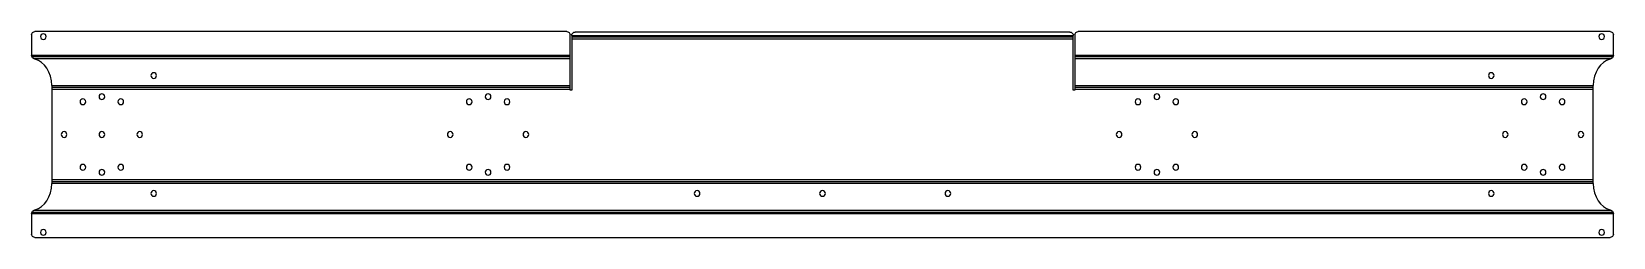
# Model space of a CAD drawing. Header units: millimetres. Extents: x -2 to 944, y 0 to 123.
import ezdxf

# ---------------------------------------------------------------- set-up
doc = ezdxf.new("R2010")
doc.units = ezdxf.units.MM

msp = doc.modelspace()

# ---------------------------------------------------------------- linework, layer by layer
at = {"layer": 'BEND'}
for p, q in [((621, 119.65), (321, 119.65)), ((320, 107.92), (-1.73, 107.92, 0)), ((943.73, 107.92, 0), (622, 107.92)), ((320, 89.65), (10, 89.65)), ((932, 89.65), (622, 89.65)), ((10, 33.39), (932, 33.39)), ((-1.73, 15.13), (943.73, 15.13))]:
    msp.add_line(p, q, dxfattribs=at)
at = {"layer": 'BEND_EXTENT'}
for p, q in [((321, 120.79), (621, 120.79)), ((621, 118.52), (321, 118.52)), ((-2, 109.05), (320, 109.05)), ((320, 106.79), (-0.62, 106.79)), ((622, 109.05), (944, 109.05)), ((942.62, 106.79), (622, 106.79)), ((10, 90.79, 0), (320, 90.79)), ((320, 88.52), (10, 88.52)), ((622, 90.79), (932, 90.79, 0)), ((932, 88.52), (622, 88.52)), ((10, 34.52), (932, 34.52)), ((932, 32.26), (10, 32.26)), ((944, 14), (-2, 14)), ((-0.62, 16.26), (942.62, 16.26))]:
    msp.add_line(p, q, dxfattribs=at)
at = {"layer": 'INTERIOR_PROFILES', "extrusion": (0, 0, -1)}
for centre in [(-5, 120.05), (-937, 120.05), (-71, 96.79), (-871, 96.79), (-40, 84.15), (-271, 84.15), (-671, 84.15), (-902, 84.15), (-28.69, 81.12), (-51.31, 81.12), (-259.69, 81.12), (-282.31, 81.12), (-659.69, 81.12), (-682.31, 81.12), (-890.69, 81.12), (-913.31, 81.12), (-17.37, 61.52), (-40, 61.52), (-62.63, 61.52), (-248.37, 61.52), (-293.63, 61.52), (-648.37, 61.52), (-693.63, 61.52), (-879.37, 61.52), (-924.63, 61.52), (-28.69, 41.93), (-40, 38.9), (-51.31, 41.93), (-259.69, 41.93), (-271, 38.9), (-282.31, 41.93), (-659.69, 41.93), (-671, 38.9), (-682.31, 41.93), (-890.69, 41.93), (-902, 38.9), (-913.31, 41.93), (-71, 26.26), (-396, 26.26), (-471, 26.26), (-546, 26.26), (-871, 26.26), (-5, 3), (-937, 3)]:
    msp.add_circle(centre, 1.7, dxfattribs=at)
at = {"layer": 'OUTER_PROFILES'}
for p, q in [((318, 123.05), (0, 123.05)), ((942, 123.05), (624, 123.05)), ((-2, 121.05), (-2, 109.05)), ((320, 88.02), (320, 121.05)), ((321, 120.79), (321, 88.02)), ((619, 122.79), (323, 122.79)), ((621, 88.02), (621, 120.79)), ((622, 121.05), (622, 88.02)), ((944, 109.05), (944, 121.05)), ((10, 90.79), (10, 32.26)), ((321, 88.02), (320, 88.02)), ((622, 88.02), (621, 88.02)), ((932, 32.26), (932, 90.79)), ((-2, 14), (-2, 2)), ((944, 2), (944, 14)), ((0, 0), (942, 0))]:
    msp.add_line(p, q, dxfattribs=at)
at = {"layer": 'OUTER_PROFILES', "extrusion": (0, 0, -1)}
for centre, radius, start, end in [((0, 121.05), 2, 0, 90), ((-318, 121.05), 2, 90, 180), ((-624, 121.05), 2, 0, 90), ((-942, 121.05), 2, 90, 180), ((-323, 120.79), 2, 0, 90), ((-619, 120.79), 2, 90, 180), ((-0.54, 109.05), 2.54, 282.62671, 360), ((-941.46, 109.05), 2.54, 180, 257.37329), ((-0.54, 14), 2.54, 0, 77.37329), ((-941.46, 14), 2.54, 102.62671, 180), ((0, 2), 2, 270, 360), ((-942, 2), 2, 180, 270)]:
    msp.add_arc(centre, radius, start, end, dxfattribs=at)
at = {"layer": 'OUTER_PROFILES'}
for centre, major_axis, start_param, end_param in [((-2, 90.79), (0, 16), 4.712389, 6.116728), ((944, 90.79), (0, 16), 0.166457, 1.570796), ((-2, 32.26), (0, -16), 0.166457, 1.570796), ((944, 32.26), (0, -16), 4.712389, 6.116728)]:
    msp.add_ellipse(centre, major_axis=major_axis, ratio=0.75, start_param=start_param, end_param=end_param, dxfattribs=at)

doc.saveas('drawing.dxf')
